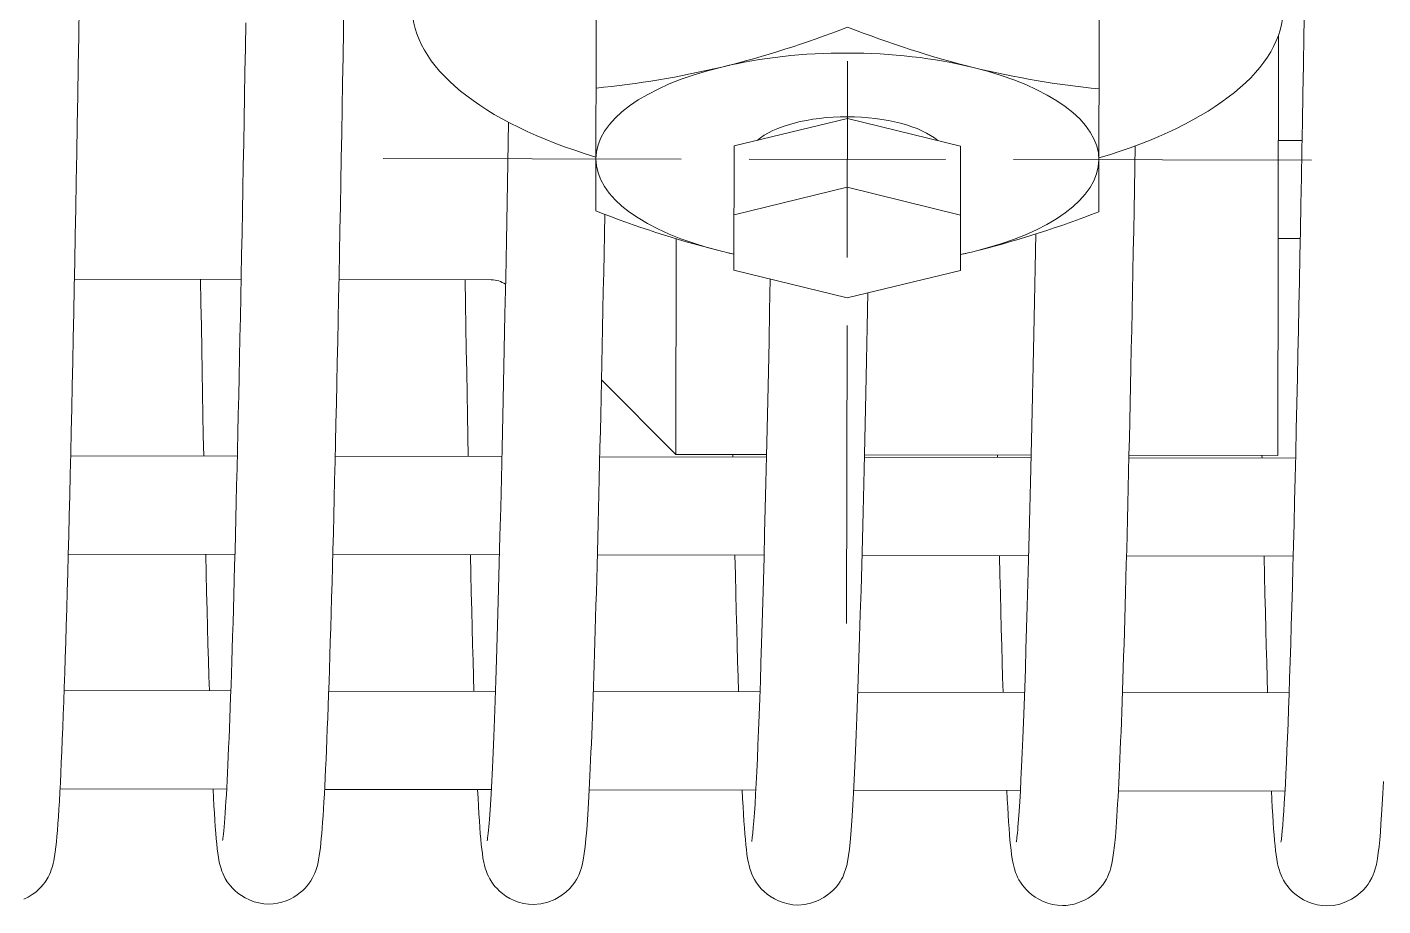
# Model space of a CAD drawing. Extents: x 766778 to 845620, y 133762 to 209800.
# Drawn here: x 786868.9 to 786954.5, y 190062.6 to 190118.1 of the extents above; entities that cross this region are included whole.
import ezdxf

# ---------------------------------------------------------------- set-up
doc = ezdxf.new("R2010")
doc.units = 0
doc.header["$MEASUREMENT"] = 0
doc.linetypes.add('CENTER', pattern=[2, 1.25, -0.25, 0.25, -0.25])
doc.layers.get('0').update_dxf_attribs({"color": 1, "linetype": 'CONTINUOUS'})
doc.layers.add('CENTER_LINES', color=1, linetype='CENTER')
doc.layers.add('LA-4748_SHOWN', color=2, linetype='CONTINUOUS', lineweight=53)

# ---------------------------------------------------------------- blocks, each defined once
blk = doc.blocks.new('ENGINE')
at = {"layer": 'CENTER_LINES', "color": 252, "linetype": 'Continuous', "lineweight": 5}
for p, q in [((945868.509, 204793.36), (945868.574, 204805.75)), ((945839.238, 204799.709), (945858.047, 204799.61)), ((945862.346, 204799.587), (945874.736, 204799.522)), ((945879.035, 204799.5), (945897.844, 204799.401)), ((945868.486, 204789.061), (945868.387, 204770.252))]:
    blk.add_line(p, q, dxfattribs=at)
at = {"layer": 'LA-4748_SHOWN', "color": 252, "lineweight": 5}
for p, q in [((945852.649, 204796.358), (945852.737, 204813.129)), ((945884.399, 204796.191), (945884.487, 204812.962)), ((945820.097, 204809.427), (945820.058, 204807.5)), ((945836.799, 204809.479), (945836.765, 204807.795)), ((945897.384, 204807.249), (945897.422, 204809.126)), ((945830.567, 204806.737), (945830.599, 204808.299)), ((945820.058, 204807.5), (945820.019, 204805.606)), ((945836.765, 204807.795), (945836.731, 204806.136)), ((945895.643, 204780.766), (945895.782, 204807.312)), ((945897.346, 204805.402), (945897.384, 204807.249)), ((945830.535, 204805.196), (945830.567, 204806.737)), ((945820.019, 204805.606), (945819.98, 204803.743)), ((945836.731, 204806.136), (945836.697, 204804.501)), ((945830.504, 204803.676), (945830.535, 204805.196)), ((945897.308, 204803.585), (945897.346, 204805.402)), ((945819.98, 204803.743), (945819.941, 204801.913)), ((945836.697, 204804.501), (945836.663, 204802.891)), ((945830.472, 204802.179), (945830.504, 204803.676)), ((945836.663, 204802.891), (945836.629, 204801.305)), ((945897.27, 204801.799), (945897.308, 204803.585)), ((945830.44, 204800.703), (945830.472, 204802.179)), ((945868.555, 204802.138), (945861.401, 204800.431)), ((945875.69, 204800.356), (945868.555, 204802.138)), ((945819.941, 204801.913), (945819.902, 204800.115)), ((945836.629, 204801.305), (945836.596, 204799.743)), ((945847.114, 204799.407), (945847.169, 204801.968)), ((945897.233, 204800.044), (945897.27, 204801.799)), ((945830.409, 204799.249), (945830.44, 204800.703)), ((945861.359, 204792.592), (945861.401, 204800.431)), ((945875.649, 204792.517), (945875.69, 204800.356)), ((945886.714, 204800.342), (945886.684, 204798.971)), ((945895.747, 204800.659), (945897.246, 204800.651)), ((945819.902, 204800.115), (945819.864, 204798.35)), ((945836.596, 204799.743), (945836.562, 204798.206)), ((945897.195, 204798.32), (945897.233, 204800.044)), ((945830.378, 204797.818), (945830.409, 204799.249)), ((945847.059, 204796.913), (945847.114, 204799.407)), ((945886.684, 204798.971), (945886.655, 204797.619)), ((945819.864, 204798.35), (945819.826, 204796.618)), ((945830.346, 204796.408), (945830.378, 204797.818)), ((945836.562, 204798.206), (945836.529, 204796.695)), ((945868.532, 204797.789), (945861.378, 204796.082)), ((945875.668, 204796.007), (945868.532, 204797.789)), ((945897.158, 204796.627), (945897.195, 204798.32)), ((945847.005, 204794.488), (945847.059, 204796.913)), ((945886.655, 204797.619), (945886.625, 204796.287)), ((945819.826, 204796.618), (945819.787, 204794.919)), ((945830.315, 204795.022), (945830.346, 204796.408)), ((945836.529, 204796.695), (945836.496, 204795.209)), ((945853.218, 204796.135), (945853.19, 204794.893)), ((945886.625, 204796.287), (945886.596, 204794.974)), ((945897.121, 204794.966), (945897.158, 204796.627)), ((945836.496, 204795.209), (945836.463, 204793.748)), ((945819.787, 204794.919), (945819.749, 204793.253)), ((945830.284, 204793.658), (945830.315, 204795.022)), ((945846.951, 204792.132), (945847.005, 204794.488)), ((945853.19, 204794.893), (945853.163, 204793.669)), ((945857.643, 204780.966), (945857.715, 204794.58)), ((945880.366, 204792.639), (945880.415, 204794.804)), ((945886.596, 204794.974), (945886.566, 204793.682)), ((945895.715, 204794.459), (945897.109, 204794.451)), ((945897.084, 204793.338), (945897.121, 204794.966)), ((945830.253, 204792.317), (945830.284, 204793.658)), ((945836.463, 204793.748), (945836.43, 204792.313)), ((945853.163, 204793.669), (945853.135, 204792.464)), ((945886.566, 204793.682), (945886.537, 204792.409)), ((945819.749, 204793.253), (945819.712, 204791.622)), ((945880.317, 204790.531), (945880.366, 204792.639)), ((945897.047, 204791.742), (945897.084, 204793.338)), ((945819.724, 204792.166), (945830.248, 204792.11)), ((945827.709, 204790.624), (945827.69, 204792.124)), ((945830.222, 204790.999), (945830.253, 204792.317)), ((945836.43, 204792.313), (945836.397, 204790.904)), ((945836.424, 204792.078), (945846.038, 204792.027)), ((945844.409, 204790.536), (945844.39, 204792.036)), ((945846.897, 204789.847), (945846.951, 204792.132)), ((945853.135, 204792.464), (945853.107, 204791.276)), ((945861.359, 204792.592), (945868.495, 204790.81)), ((945863.603, 204790.018), (945863.65, 204792.02)), ((945868.495, 204790.81), (945875.649, 204792.517)), ((945886.537, 204792.409), (945886.508, 204791.157)), ((945819.712, 204791.622), (945819.674, 204790.025)), ((945830.192, 204789.704), (945830.222, 204790.999)), ((945836.397, 204790.904), (945836.364, 204789.521)), ((945853.107, 204791.276), (945853.08, 204790.107)), ((945869.806, 204791.123), (945869.754, 204788.95)), ((945886.508, 204791.157), (945886.479, 204789.925)), ((945897.01, 204790.178), (945897.047, 204791.742)), ((945827.729, 204789.154), (945827.709, 204790.624)), ((945844.429, 204789.066), (945844.409, 204790.536)), ((945853.08, 204790.107), (945853.052, 204788.956)), ((945880.268, 204788.484), (945880.317, 204790.531)), ((945819.674, 204790.025), (945819.637, 204788.462)), ((945830.161, 204788.433), (945830.192, 204789.704)), ((945836.364, 204789.521), (945836.331, 204788.164)), ((945846.844, 204787.634), (945846.897, 204789.847)), ((945863.556, 204788.071), (945863.603, 204790.018)), ((945886.479, 204789.925), (945886.45, 204788.713)), ((945819.637, 204788.462), (945819.6, 204786.934)), ((945827.748, 204787.713), (945827.729, 204789.154)), ((945830.131, 204787.185), (945830.161, 204788.433)), ((945844.448, 204787.625), (945844.429, 204789.066)), ((945853.052, 204788.956), (945853.025, 204787.824)), ((945869.754, 204788.95), (945869.703, 204786.841)), ((945827.768, 204786.303), (945827.748, 204787.713)), ((945836.331, 204788.164), (945836.299, 204786.833)), ((945844.468, 204786.215), (945844.448, 204787.625)), ((945846.791, 204785.492), (945846.844, 204787.634)), ((945853.025, 204787.824), (945852.998, 204786.71)), ((945863.51, 204786.179), (945863.556, 204788.071)), ((945819.6, 204786.934), (945819.563, 204785.441)), ((945830.101, 204785.96), (945830.131, 204787.185)), ((945836.299, 204786.833), (945836.267, 204785.529)), ((945852.998, 204786.71), (945852.971, 204785.615)), ((945827.788, 204784.922), (945827.768, 204786.303)), ((945830.071, 204784.759), (945830.101, 204785.96)), ((945844.488, 204784.834), (945844.468, 204786.215)), ((945819.563, 204785.441), (945819.526, 204783.983)), ((945827.808, 204783.571), (945827.788, 204784.922)), ((945836.267, 204785.529), (945836.235, 204784.252)), ((945846.739, 204783.42), (945846.791, 204785.492)), ((945852.971, 204785.615), (945852.944, 204784.539)), ((945852.973, 204785.686), (945857.643, 204780.966)), ((945830.041, 204783.58), (945830.071, 204784.759)), ((945836.235, 204784.252), (945836.203, 204783.002)), ((945844.508, 204783.483), (945844.488, 204784.834)), ((945819.526, 204783.983), (945819.489, 204782.561)), ((945827.828, 204782.251), (945827.808, 204783.571)), ((945830.011, 204782.425), (945830.041, 204783.58)), ((945819.489, 204782.561), (945819.453, 204781.173)), ((945829.981, 204781.294), (945830.011, 204782.425)), ((945836.203, 204783.002), (945836.171, 204781.779)), ((945827.849, 204780.961), (945827.828, 204782.251)), ((945819.453, 204781.173), (945819.416, 204779.82)), ((945819.448, 204781.005), (945829.972, 204780.95)), ((945829.951, 204780.185), (945829.981, 204781.294)), ((945819.416, 204779.82), (945819.38, 204778.503)), ((945829.922, 204779.101), (945829.951, 204780.185)), ((945829.892, 204778.04), (945829.922, 204779.101)), ((945819.38, 204778.503), (945819.344, 204777.221)), ((945819.344, 204777.221), (945819.309, 204775.974)), ((945829.863, 204777.004), (945829.892, 204778.04)), ((945829.834, 204775.991), (945829.863, 204777.004)), ((945819.309, 204775.974), (945819.273, 204774.763)), ((945829.805, 204775.003), (945829.834, 204775.991)), ((945819.273, 204774.763), (945819.238, 204773.587)), ((945819.274, 204774.806), (945829.798, 204774.751)), ((945827.981, 204773.547), (945827.957, 204774.76)), ((945829.776, 204774.039), (945829.805, 204775.003)), ((945829.747, 204773.1), (945829.776, 204774.039)), ((945819.238, 204773.587), (945819.202, 204772.448)), ((945828.005, 204772.372), (945827.981, 204773.547)), ((945829.719, 204772.185), (945829.747, 204773.1)), ((945819.202, 204772.448), (945819.168, 204771.345)), ((945828.029, 204771.236), (945828.005, 204772.372)), ((945829.69, 204771.295), (945829.719, 204772.185)), ((945819.168, 204771.345), (945819.133, 204770.278)), ((945828.054, 204770.138), (945828.029, 204771.236)), ((945829.662, 204770.43), (945829.69, 204771.295)), ((945829.634, 204769.59), (945829.662, 204770.43)), ((945819.133, 204770.278), (945819.098, 204769.248)), ((945828.078, 204769.078), (945828.054, 204770.138)), ((945829.606, 204768.774), (945829.634, 204769.59)), ((945819.098, 204769.248), (945819.064, 204768.255)), ((945828.103, 204768.057), (945828.078, 204769.078)), ((945829.578, 204767.984), (945829.606, 204768.774)), ((945819.064, 204768.255), (945819.029, 204767.299)), ((945828.128, 204767.075), (945828.103, 204768.057)), ((945829.55, 204767.218), (945829.578, 204767.984)), ((945819.029, 204767.299), (945818.995, 204766.38)), ((945828.153, 204766.132), (945828.128, 204767.075)), ((945829.523, 204766.477), (945829.55, 204767.218)), ((945818.995, 204766.38), (945818.961, 204765.499)), ((945818.988, 204766.181), (945829.509, 204766.125)), ((945829.495, 204765.761), (945829.523, 204766.477)), ((945818.961, 204765.499), (945818.928, 204764.654)), ((945829.468, 204765.07), (945829.495, 204765.761)), ((945818.928, 204764.654), (945818.894, 204763.847)), ((945829.413, 204763.764), (945829.44, 204764.404)), ((945829.44, 204764.404), (945829.468, 204765.07)), ((945818.894, 204763.847), (945818.861, 204763.076)), ((945829.387, 204763.149), (945829.413, 204763.764)), ((945818.861, 204763.076), (945818.828, 204762.342)), ((945829.36, 204762.56), (945829.387, 204763.149)), ((945818.828, 204762.342), (945818.795, 204761.644)), ((945829.307, 204761.459), (945829.333, 204761.997)), ((945829.333, 204761.997), (945829.36, 204762.56)), ((945818.762, 204760.982), (945818.73, 204760.357)), ((945818.795, 204761.644), (945818.762, 204760.982)), ((945829.281, 204760.948), (945829.307, 204761.459)), ((945835.477, 204761.185), (945835.448, 204760.623)), ((945818.73, 204760.357), (945818.697, 204759.767)), ((945829.229, 204760.004), (945829.255, 204760.463)), ((945829.255, 204760.463), (945829.281, 204760.948)), ((945835.448, 204760.623), (945835.42, 204760.089)), ((945818.697, 204759.767), (945818.664, 204759.213)), ((945818.709, 204759.982), (945829.225, 204759.927)), ((945828.392, 204759.39), (945828.367, 204759.931)), ((945828.417, 204758.882), (945828.392, 204759.39)), ((945829.178, 204759.166), (945829.204, 204759.572)), ((945829.204, 204759.572), (945829.229, 204760.004)), ((945835.391, 204759.583), (945835.362, 204759.103)), ((945835.42, 204760.089), (945835.391, 204759.583)), ((945835.409, 204759.894), (945845.924, 204759.839)), ((945818.631, 204758.695), (945818.598, 204758.212)), ((945818.664, 204759.213), (945818.631, 204758.695)), ((945828.443, 204758.406), (945828.417, 204758.882)), ((945828.47, 204757.961), (945828.443, 204758.406)), ((945829.102, 204758.103), (945829.127, 204758.43)), ((945829.127, 204758.43), (945829.152, 204758.784)), ((945829.152, 204758.784), (945829.178, 204759.166)), ((945835.334, 204758.65), (945835.305, 204758.225)), ((945835.362, 204759.103), (945835.334, 204758.65)), ((945818.565, 204757.764), (945818.532, 204757.351)), ((945818.598, 204758.212), (945818.565, 204757.764)), ((945828.497, 204757.547), (945828.47, 204757.961)), ((945828.525, 204757.161), (945828.497, 204757.547)), ((945829.032, 204757.305), (945829.054, 204757.539)), ((945829.054, 204757.539), (945829.077, 204757.806)), ((945829.077, 204757.806), (945829.102, 204758.103)), ((945835.276, 204757.826), (945835.247, 204757.453)), ((945835.305, 204758.225), (945835.276, 204757.826)), ((945818.499, 204756.974), (945818.465, 204756.629)), ((945818.532, 204757.351), (945818.499, 204756.974)), ((945828.555, 204756.803), (945828.525, 204757.161)), ((945828.586, 204756.473), (945828.555, 204756.803)), ((945828.957, 204756.691), (945828.962, 204756.723)), ((945828.962, 204756.723), (945828.976, 204756.811)), ((945828.976, 204756.811), (945828.992, 204756.939)), ((945828.992, 204756.939), (945829.011, 204757.105)), ((945829.011, 204757.105), (945829.032, 204757.305)), ((945835.189, 204756.788), (945835.129, 204756.215)), ((945835.218, 204757.107), (945835.189, 204756.788)), ((945835.247, 204757.453), (945835.218, 204757.107)), ((945818.39, 204756.008), (945818.294, 204755.43)), ((945818.465, 204756.629), (945818.39, 204756.008)), ((945828.618, 204756.168), (945828.586, 204756.473)), ((945828.651, 204755.89), (945828.618, 204756.168)), ((945828.689, 204755.62), (945828.651, 204755.89)), ((945835.129, 204756.215), (945835.056, 204755.698)), ((945818.205, 204755.082), (945818.133, 204754.861)), ((945818.257, 204755.268), (945818.205, 204755.082)), ((945818.294, 204755.43), (945818.257, 204755.268)), ((945828.745, 204755.327), (945828.689, 204755.62)), ((945828.785, 204755.162), (945828.745, 204755.327)), ((945828.834, 204754.978), (945828.785, 204755.162)), ((945828.905, 204754.756), (945828.834, 204754.978)), ((945834.911, 204755.015), (945834.851, 204754.828)), ((945834.956, 204755.177), (945834.911, 204755.015)), ((945835.014, 204755.449), (945834.956, 204755.177)), ((945835.056, 204755.698), (945835.014, 204755.449)), ((945817.805, 204754.194), (945817.721, 204754.072)), ((945817.935, 204754.406), (945817.805, 204754.194)), ((945818.025, 204754.583), (945817.935, 204754.406)), ((945818.088, 204754.732), (945818.025, 204754.583)), ((945818.133, 204754.861), (945818.088, 204754.732)), ((945828.958, 204754.622), (945828.905, 204754.756)), ((945829.026, 204754.469), (945828.958, 204754.622)), ((945829.116, 204754.291), (945829.026, 204754.469)), ((945829.246, 204754.079), (945829.116, 204754.291)), ((945834.52, 204754.129), (945834.367, 204753.913)), ((945834.632, 204754.313), (945834.52, 204754.129)), ((945834.713, 204754.47), (945834.632, 204754.313)), ((945834.772, 204754.605), (945834.713, 204754.47)), ((945834.851, 204754.828), (945834.772, 204754.605)), ((945816.93, 204753.309), (945816.68, 204753.155)), ((945817.148, 204753.471), (945816.93, 204753.309)), ((945817.335, 204753.634), (945817.148, 204753.471)), ((945817.491, 204753.791), (945817.335, 204753.634)), ((945817.618, 204753.938), (945817.491, 204753.791)), ((945817.721, 204754.072), (945817.618, 204753.938)), ((945829.333, 204753.956), (945829.246, 204754.079)), ((945829.44, 204753.82), (945829.333, 204753.956)), ((945829.57, 204753.674), (945829.44, 204753.82)), ((945829.727, 204753.519), (945829.57, 204753.674)), ((945829.914, 204753.361), (945829.727, 204753.519)), ((945830.131, 204753.204), (945829.914, 204753.361)), ((945833.842, 204753.379), (945833.653, 204753.238)), ((945834.007, 204753.521), (945833.842, 204753.379)), ((945834.149, 204753.66), (945834.007, 204753.521)), ((945834.268, 204753.791), (945834.149, 204753.66)), ((945834.367, 204753.913), (945834.268, 204753.791)), ((945816.68, 204753.155), (945816.404, 204753.018)), ((945830.375, 204753.055), (945830.131, 204753.204)), ((945830.643, 204752.924), (945830.375, 204753.055)), ((945830.93, 204752.815), (945830.643, 204752.924)), ((945831.232, 204752.733), (945830.93, 204752.815)), ((945831.541, 204752.681), (945831.232, 204752.733)), ((945831.85, 204752.662), (945831.541, 204752.681)), ((945832.13, 204752.674), (945831.85, 204752.662)), ((945832.41, 204752.714), (945832.13, 204752.674)), ((945832.687, 204752.779), (945832.41, 204752.714)), ((945832.953, 204752.868), (945832.687, 204752.779)), ((945833.205, 204752.977), (945832.953, 204752.868)), ((945833.44, 204753.102), (945833.205, 204752.977)), ((945833.653, 204753.238), (945833.44, 204753.102))]:
    blk.add_line(p, q, dxfattribs=at)
at = {"layer": 'LA-4748_SHOWN', "color": 252, "lineweight": 9}
for p, q in [((945896.974, 204788.648), (945897.01, 204790.178)), ((945880.22, 204786.496), (945880.268, 204788.484)), ((945886.45, 204788.713), (945886.422, 204787.522)), ((945896.938, 204787.151), (945896.974, 204788.648)), ((945886.422, 204787.522), (945886.393, 204786.352)), ((945869.703, 204786.841), (945869.652, 204784.799)), ((945896.902, 204785.687), (945896.938, 204787.151)), ((945863.464, 204784.34), (945863.51, 204786.179)), ((945880.172, 204784.566), (945880.22, 204786.496)), ((945886.393, 204786.352), (945886.364, 204785.202)), ((945886.364, 204785.202), (945886.336, 204784.074)), ((945896.86, 204784.037), (945896.902, 204785.687)), ((945852.944, 204784.539), (945852.917, 204783.482)), ((945863.418, 204782.556), (945863.464, 204784.34)), ((945869.652, 204784.799), (945869.602, 204782.822)), ((945880.124, 204782.696), (945880.172, 204784.566)), ((945886.336, 204784.074), (945886.308, 204782.966)), ((945844.528, 204782.163), (945844.508, 204783.483)), ((945846.686, 204781.42), (945846.739, 204783.42)), ((945852.917, 204783.482), (945852.89, 204782.444)), ((945896.819, 204782.431), (945896.86, 204784.037)), ((945852.89, 204782.444), (945852.864, 204781.424)), ((945863.373, 204780.826), (945863.418, 204782.556)), ((945869.602, 204782.822), (945869.552, 204780.912)), ((945880.076, 204780.885), (945880.124, 204782.696)), ((945886.308, 204782.966), (945886.28, 204781.879)), ((945896.778, 204780.87), (945896.819, 204782.431)), ((945836.171, 204781.779), (945836.139, 204780.582)), ((945844.549, 204780.873), (945844.528, 204782.163)), ((945886.28, 204781.879), (945886.252, 204780.814)), ((945836.148, 204780.917), (945846.672, 204780.862)), ((945846.635, 204779.491), (945846.686, 204781.42)), ((945852.864, 204781.424), (945852.837, 204780.424)), ((945852.848, 204780.829), (945863.371, 204780.774)), ((945857.643, 204780.966), (945863.376, 204780.936)), ((945861.248, 204780.787), (945861.246, 204780.948)), ((945863.328, 204779.151), (945863.373, 204780.826)), ((945869.552, 204780.912), (945869.502, 204779.068)), ((945869.548, 204780.742), (945880.071, 204780.686)), ((945869.552, 204780.903), (945880.076, 204780.848)), ((945877.948, 204780.699), (945877.946, 204780.86)), ((945880.029, 204779.134), (945880.076, 204780.885)), ((945886.252, 204780.814), (945886.224, 204779.769)), ((945886.247, 204780.654), (945896.771, 204780.598)), ((945886.252, 204780.816), (945895.643, 204780.766)), ((945894.648, 204780.611), (945894.645, 204780.773)), ((945896.737, 204779.353), (945896.778, 204780.87)), ((945836.139, 204780.582), (945836.107, 204779.411)), ((945852.837, 204780.424), (945852.81, 204779.442)), ((945836.107, 204779.411), (945836.076, 204778.268)), ((945846.583, 204777.635), (945846.635, 204779.491)), ((945852.81, 204779.442), (945852.784, 204778.479)), ((945863.283, 204777.532), (945863.328, 204779.151)), ((945869.502, 204779.068), (945869.453, 204777.289)), ((945879.982, 204777.444), (945880.029, 204779.134)), ((945886.224, 204779.769), (945886.196, 204778.744)), ((945896.697, 204777.881), (945896.737, 204779.353)), ((945836.076, 204778.268), (945836.045, 204777.151)), ((945852.784, 204778.479), (945852.758, 204777.534)), ((945886.196, 204778.744), (945886.168, 204777.741)), ((945846.532, 204775.852), (945846.583, 204777.635)), ((945852.758, 204777.534), (945852.732, 204776.609)), ((945863.238, 204775.97), (945863.283, 204777.532)), ((945869.453, 204777.289), (945869.404, 204775.577)), ((945879.936, 204775.815), (945879.982, 204777.444)), ((945886.168, 204777.741), (945886.14, 204776.759)), ((945896.657, 204776.454), (945896.697, 204777.881)), ((945836.045, 204777.151), (945836.014, 204776.061)), ((945852.732, 204776.609), (945852.705, 204775.703)), ((945886.14, 204776.759), (945886.113, 204775.797)), ((945896.617, 204775.074), (945896.657, 204776.454)), ((945836.014, 204776.061), (945835.982, 204774.999)), ((945846.482, 204774.144), (945846.532, 204775.852)), ((945852.705, 204775.703), (945852.679, 204774.815)), ((945863.194, 204774.463), (945863.238, 204775.97)), ((945869.404, 204775.577), (945869.355, 204773.932)), ((945879.89, 204774.247), (945879.936, 204775.815)), ((945886.113, 204775.797), (945886.085, 204774.857)), ((945835.982, 204774.999), (945835.952, 204773.963)), ((945835.974, 204774.718), (945846.497, 204774.663)), ((945844.681, 204773.459), (945844.657, 204774.672)), ((945852.679, 204774.815), (945852.654, 204773.947)), ((945886.085, 204774.857), (945886.058, 204773.938)), ((945896.577, 204773.739), (945896.617, 204775.074)), ((945835.952, 204773.963), (945835.921, 204772.955)), ((945846.432, 204772.51), (945846.482, 204774.144)), ((945852.654, 204773.947), (945852.628, 204773.098)), ((945852.674, 204774.63), (945863.197, 204774.575)), ((945861.381, 204773.372), (945861.357, 204774.585)), ((945863.15, 204773.014), (945863.194, 204774.463)), ((945869.355, 204773.932), (945869.307, 204772.354)), ((945869.374, 204774.542), (945879.897, 204774.487)), ((945878.08, 204773.284), (945878.057, 204774.497)), ((945879.844, 204772.741), (945879.89, 204774.247)), ((945886.058, 204773.938), (945886.031, 204773.041)), ((945886.074, 204774.455), (945896.597, 204774.399)), ((945894.78, 204773.196), (945894.756, 204774.409)), ((945835.921, 204772.955), (945835.89, 204771.975)), ((945844.705, 204772.284), (945844.681, 204773.459)), ((945852.628, 204773.098), (945852.602, 204772.269)), ((945861.405, 204772.197), (945861.381, 204773.372)), ((945863.106, 204771.622), (945863.15, 204773.014)), ((945878.104, 204772.109), (945878.08, 204773.284)), ((945886.031, 204773.041), (945886.004, 204772.165)), ((945894.804, 204772.021), (945894.78, 204773.196)), ((945896.537, 204772.45), (945896.577, 204773.739)), ((945844.729, 204771.148), (945844.705, 204772.284)), ((945846.382, 204770.951), (945846.432, 204772.51)), ((945852.602, 204772.269), (945852.576, 204771.458)), ((945861.429, 204771.061), (945861.405, 204772.197)), ((945869.307, 204772.354), (945869.259, 204770.845)), ((945878.128, 204770.973), (945878.104, 204772.109)), ((945879.798, 204771.298), (945879.844, 204772.741)), ((945886.004, 204772.165), (945885.977, 204771.31)), ((945896.498, 204771.208), (945896.537, 204772.45)), ((945835.89, 204771.975), (945835.86, 204771.022)), ((945852.576, 204771.458), (945852.551, 204770.667)), ((945863.063, 204770.288), (945863.106, 204771.622)), ((945879.753, 204769.918), (945879.798, 204771.298)), ((945885.977, 204771.31), (945885.95, 204770.477)), ((945894.828, 204770.885), (945894.804, 204772.021)), ((945835.86, 204771.022), (945835.829, 204770.096)), ((945844.753, 204770.049), (945844.729, 204771.148)), ((945846.333, 204769.468), (945846.382, 204770.951)), ((945852.551, 204770.667), (945852.525, 204769.896)), ((945861.453, 204769.964), (945861.429, 204771.061)), ((945869.259, 204770.845), (945869.212, 204769.403)), ((945878.153, 204769.875), (945878.128, 204770.973)), ((945885.95, 204770.477), (945885.923, 204769.665)), ((945894.853, 204769.787), (945894.828, 204770.885)), ((945896.459, 204770.013), (945896.498, 204771.208)), ((945835.829, 204770.096), (945835.799, 204769.199)), ((945844.778, 204768.99), (945844.753, 204770.049)), ((945852.525, 204769.896), (945852.5, 204769.144)), ((945861.478, 204768.905), (945861.453, 204769.964)), ((945863.02, 204769.012), (945863.063, 204770.288)), ((945878.177, 204768.816), (945878.153, 204769.875)), ((945879.708, 204768.602), (945879.753, 204769.918)), ((945885.923, 204769.665), (945885.896, 204768.875)), ((945894.877, 204768.728), (945894.853, 204769.787)), ((945896.42, 204768.865), (945896.459, 204770.013)), ((945835.799, 204769.199), (945835.769, 204768.33)), ((945844.803, 204767.969), (945844.778, 204768.99)), ((945846.284, 204768.061), (945846.333, 204769.468)), ((945852.5, 204769.144), (945852.475, 204768.412)), ((945861.503, 204767.884), (945861.478, 204768.905)), ((945862.977, 204767.795), (945863.02, 204769.012)), ((945869.212, 204769.403), (945869.164, 204768.031)), ((945878.202, 204767.796), (945878.177, 204768.816)), ((945885.896, 204768.875), (945885.87, 204768.107)), ((945894.902, 204767.708), (945894.877, 204768.728)), ((945896.382, 204767.764), (945896.42, 204768.865)), ((945835.769, 204768.33), (945835.739, 204767.488)), ((945844.828, 204766.987), (945844.803, 204767.969)), ((945846.235, 204766.73), (945846.284, 204768.061)), ((945852.475, 204768.412), (945852.45, 204767.7)), ((945861.528, 204766.903), (945861.503, 204767.884)), ((945869.164, 204768.031), (945869.117, 204766.727)), ((945879.664, 204767.349), (945879.708, 204768.602)), ((945885.87, 204768.107), (945885.843, 204767.361)), ((945835.739, 204767.488), (945835.709, 204766.675)), ((945844.853, 204766.045), (945844.828, 204766.987)), ((945852.425, 204767.007), (945852.4, 204766.334)), ((945852.45, 204767.7), (945852.425, 204767.007)), ((945862.935, 204766.635), (945862.977, 204767.795)), ((945878.227, 204766.815), (945878.202, 204767.796)), ((945879.62, 204766.158), (945879.664, 204767.349)), ((945885.843, 204767.361), (945885.817, 204766.637)), ((945894.927, 204766.726), (945894.902, 204767.708)), ((945896.343, 204766.709), (945896.382, 204767.764)), ((945835.709, 204766.675), (945835.68, 204765.89)), ((945835.688, 204766.093), (945846.209, 204766.037)), ((945846.187, 204765.475), (945846.235, 204766.73)), ((945852.4, 204766.334), (945852.375, 204765.682)), ((945861.553, 204765.96), (945861.528, 204766.903)), ((945862.893, 204765.533), (945862.935, 204766.635)), ((945869.117, 204766.727), (945869.071, 204765.494)), ((945878.253, 204765.872), (945878.227, 204766.815)), ((945879.576, 204765.031), (945879.62, 204766.158)), ((945885.817, 204766.637), (945885.791, 204765.934)), ((945894.952, 204765.783), (945894.927, 204766.726)), ((945896.305, 204765.702), (945896.343, 204766.709)), ((945835.68, 204765.89), (945835.65, 204765.134)), ((945846.14, 204764.297), (945846.187, 204765.475)), ((945852.375, 204765.682), (945852.35, 204765.049)), ((945852.387, 204766.005), (945862.909, 204765.95)), ((945862.851, 204764.49), (945862.893, 204765.533)), ((945869.071, 204765.494), (945869.025, 204764.331)), ((945869.087, 204765.917), (945879.609, 204765.862)), ((945885.765, 204765.254), (945885.739, 204764.597)), ((945885.791, 204765.934), (945885.765, 204765.254)), ((945885.787, 204765.829), (945896.308, 204765.774)), ((945896.268, 204764.742), (945896.305, 204765.702)), ((945835.621, 204764.406), (945835.592, 204763.706)), ((945835.65, 204765.134), (945835.621, 204764.406)), ((945852.326, 204764.436), (945852.301, 204763.843)), ((945852.35, 204765.049), (945852.326, 204764.436)), ((945862.809, 204763.507), (945862.851, 204764.49)), ((945879.533, 204763.968), (945879.576, 204765.031)), ((945885.739, 204764.597), (945885.713, 204763.961)), ((945896.23, 204763.83), (945896.268, 204764.742)), ((945835.592, 204763.706), (945835.563, 204763.034)), ((945846.092, 204763.196), (945846.14, 204764.297)), ((945852.301, 204763.843), (945852.277, 204763.27)), ((945869.025, 204764.331), (945868.979, 204763.238)), ((945879.49, 204762.97), (945879.533, 204763.968)), ((945885.713, 204763.961), (945885.687, 204763.348)), ((945896.193, 204762.966), (945896.23, 204763.83)), ((945835.563, 204763.034), (945835.534, 204762.39)), ((945846.046, 204762.174), (945846.069, 204762.675)), ((945846.069, 204762.675), (945846.092, 204763.196)), ((945852.253, 204762.717), (945852.229, 204762.184)), ((945852.277, 204763.27), (945852.253, 204762.717)), ((945862.768, 204762.583), (945862.809, 204763.507)), ((945868.979, 204763.238), (945868.934, 204762.214)), ((945879.447, 204762.037), (945879.49, 204762.97)), ((945885.662, 204762.756), (945885.636, 204762.186)), ((945885.687, 204763.348), (945885.662, 204762.756)), ((945896.156, 204762.151), (945896.193, 204762.966)), ((945835.534, 204762.39), (945835.506, 204761.773)), ((945846.023, 204761.692), (945846.046, 204762.174)), ((945852.229, 204762.184), (945852.181, 204761.175)), ((945862.728, 204761.719), (945862.768, 204762.583)), ((945868.934, 204762.214), (945868.889, 204761.259)), ((945879.405, 204761.169), (945879.447, 204762.037)), ((945885.636, 204762.186), (945885.611, 204761.638)), ((945896.12, 204761.385), (945896.156, 204762.151)), ((945835.506, 204761.773), (945835.477, 204761.185)), ((945845.977, 204760.788), (945846, 204761.23)), ((945846, 204761.23), (945846.023, 204761.692)), ((945852.181, 204761.175), (945852.133, 204760.244)), ((945862.688, 204760.916), (945862.728, 204761.719)), ((945868.889, 204761.259), (945868.844, 204760.372)), ((945879.363, 204760.368), (945879.405, 204761.169)), ((945885.586, 204761.112), (945885.56, 204760.607)), ((945885.611, 204761.638), (945885.586, 204761.112)), ((945896.084, 204760.669), (945896.12, 204761.385)), ((945845.932, 204759.965), (945845.954, 204760.367)), ((945845.954, 204760.367), (945845.977, 204760.788)), ((945852.133, 204760.244), (945852.085, 204759.389)), ((945862.609, 204759.493), (945862.648, 204760.173)), ((945862.648, 204760.173), (945862.688, 204760.916)), ((945868.844, 204760.372), (945868.799, 204759.552)), ((945879.322, 204759.635), (945879.363, 204760.368)), ((945885.535, 204760.124), (945885.51, 204759.662)), ((945885.56, 204760.607), (945885.535, 204760.124)), ((945896.048, 204760.003), (945896.084, 204760.669)), ((945902.241, 204760.154), (945902.199, 204759.398)), ((945845.092, 204759.302), (945845.067, 204759.843)), ((945845.117, 204758.794), (945845.092, 204759.302)), ((945845.865, 204758.879), (945845.909, 204759.583)), ((945845.909, 204759.583), (945845.932, 204759.965)), ((945852.085, 204759.389), (945852.037, 204758.61)), ((945852.109, 204759.806), (945862.624, 204759.751)), ((945861.792, 204759.215), (945861.766, 204759.759)), ((945862.57, 204758.873), (945862.609, 204759.493)), ((945868.799, 204759.552), (945868.754, 204758.798)), ((945868.808, 204759.719), (945879.324, 204759.663)), ((945878.492, 204759.127), (945878.466, 204759.671)), ((945879.282, 204758.968), (945879.322, 204759.635)), ((945885.51, 204759.662), (945885.485, 204759.221)), ((945885.507, 204759.631), (945896.024, 204759.575)), ((945895.192, 204759.039), (945895.166, 204759.584)), ((945895.977, 204758.82), (945896.013, 204759.387)), ((945896.013, 204759.387), (945896.048, 204760.003)), ((945902.199, 204759.398), (945902.158, 204758.7)), ((945845.143, 204758.318), (945845.117, 204758.794)), ((945845.82, 204758.254), (945845.842, 204758.556)), ((945845.842, 204758.556), (945845.865, 204758.879)), ((945852.037, 204758.61), (945851.988, 204757.906)), ((945861.818, 204758.705), (945861.792, 204759.215)), ((945861.843, 204758.228), (945861.818, 204758.705)), ((945862.531, 204758.313), (945862.57, 204758.873)), ((945868.754, 204758.798), (945868.709, 204758.111)), ((945878.517, 204758.617), (945878.492, 204759.127)), ((945878.543, 204758.14), (945878.517, 204758.617)), ((945879.241, 204758.365), (945879.282, 204758.968)), ((945885.434, 204758.401), (945885.409, 204758.023)), ((945885.46, 204758.8), (945885.434, 204758.401)), ((945885.485, 204759.221), (945885.46, 204758.8)), ((945895.217, 204758.53), (945895.192, 204759.039)), ((945895.243, 204758.053), (945895.217, 204758.53)), ((945895.942, 204758.302), (945895.977, 204758.82)), ((945902.158, 204758.7), (945902.116, 204758.06)), ((945845.17, 204757.873), (945845.143, 204758.318)), ((945845.197, 204757.458), (945845.17, 204757.873)), ((945845.756, 204757.481), (945845.777, 204757.715)), ((945845.777, 204757.715), (945845.798, 204757.973)), ((945845.798, 204757.973), (945845.82, 204758.254)), ((945851.988, 204757.906), (945851.94, 204757.276)), ((945861.87, 204757.784), (945861.843, 204758.228)), ((945861.897, 204757.37), (945861.87, 204757.784)), ((945862.456, 204757.392), (945862.493, 204757.818)), ((945862.493, 204757.818), (945862.531, 204758.313)), ((945868.709, 204758.111), (945868.664, 204757.489)), ((945878.57, 204757.695), (945878.543, 204758.14)), ((945878.597, 204757.281), (945878.57, 204757.695)), ((945879.162, 204757.374), (945879.2, 204757.832)), ((945879.2, 204757.832), (945879.241, 204758.365)), ((945885.383, 204757.665), (945885.358, 204757.328)), ((945885.409, 204758.023), (945885.383, 204757.665)), ((945895.269, 204757.608), (945895.243, 204758.053)), ((945895.297, 204757.195), (945895.269, 204757.608)), ((945895.874, 204757.425), (945895.907, 204757.836)), ((945895.907, 204757.836), (945895.942, 204758.302)), ((945902.116, 204758.06), (945902.075, 204757.477)), ((945845.225, 204757.073), (945845.197, 204757.458)), ((945845.255, 204756.715), (945845.225, 204757.073)), ((945845.286, 204756.385), (945845.255, 204756.715)), ((945845.661, 204756.628), (945845.672, 204756.696)), ((945845.672, 204756.696), (945845.686, 204756.798)), ((945845.686, 204756.798), (945845.701, 204756.929)), ((945845.701, 204756.929), (945845.718, 204757.087)), ((945845.718, 204757.087), (945845.737, 204757.271)), ((945845.737, 204757.271), (945845.756, 204757.481)), ((945851.89, 204756.72), (945851.841, 204756.233)), ((945851.94, 204757.276), (945851.89, 204756.72)), ((945861.925, 204756.985), (945861.897, 204757.37)), ((945861.954, 204756.628), (945861.925, 204756.985)), ((945862.38, 204756.669), (945862.393, 204756.772)), ((945862.393, 204756.772), (945862.407, 204756.896)), ((945862.407, 204756.896), (945862.423, 204757.042)), ((945862.423, 204757.042), (945862.456, 204757.392)), ((945868.618, 204756.932), (945868.572, 204756.439)), ((945868.664, 204757.489), (945868.618, 204756.932)), ((945878.625, 204756.897), (945878.597, 204757.281)), ((945878.654, 204756.54), (945878.625, 204756.897)), ((945879.081, 204756.593), (945879.095, 204756.705)), ((945879.095, 204756.705), (945879.11, 204756.839)), ((945879.11, 204756.839), (945879.126, 204756.996)), ((945879.126, 204756.996), (945879.144, 204757.174)), ((945879.144, 204757.174), (945879.162, 204757.374)), ((945885.306, 204756.715), (945885.254, 204756.182)), ((945885.332, 204757.011), (945885.306, 204756.715)), ((945885.358, 204757.328), (945885.332, 204757.011)), ((945895.325, 204756.81), (945895.297, 204757.195)), ((945895.354, 204756.453), (945895.325, 204756.81)), ((945895.787, 204756.559), (945895.813, 204756.782)), ((945895.813, 204756.782), (945895.842, 204757.072)), ((945895.842, 204757.072), (945895.874, 204757.425)), ((945902.034, 204756.952), (945901.992, 204756.479)), ((945902.075, 204757.477), (945902.034, 204756.952)), ((945845.318, 204756.08), (945845.286, 204756.385)), ((945845.351, 204755.801), (945845.318, 204756.08)), ((945845.657, 204756.603), (945845.661, 204756.628)), ((945851.841, 204756.233), (945851.784, 204755.792)), ((945861.985, 204756.298), (945861.954, 204756.628)), ((945862.018, 204755.993), (945861.985, 204756.298)), ((945862.05, 204755.714), (945862.018, 204755.993)), ((945862.356, 204756.515), (945862.36, 204756.534)), ((945862.36, 204756.534), (945862.368, 204756.588)), ((945862.368, 204756.588), (945862.38, 204756.669)), ((945868.524, 204756.001), (945868.468, 204755.595)), ((945868.572, 204756.439), (945868.524, 204756.001)), ((945878.685, 204756.21), (945878.654, 204756.54)), ((945878.718, 204755.905), (945878.685, 204756.21)), ((945878.75, 204755.627), (945878.718, 204755.905)), ((945879.056, 204756.427), (945879.06, 204756.448)), ((945879.06, 204756.448), (945879.069, 204756.506)), ((945879.069, 204756.506), (945879.081, 204756.593)), ((945885.254, 204756.182), (945885.197, 204755.709)), ((945895.385, 204756.124), (945895.354, 204756.453)), ((945895.417, 204755.82), (945895.385, 204756.124)), ((945895.45, 204755.542), (945895.417, 204755.82)), ((945895.756, 204756.346), (945895.759, 204756.361)), ((945895.759, 204756.361), (945895.766, 204756.405)), ((945895.766, 204756.405), (945895.787, 204756.559)), ((945901.948, 204756.051), (945901.9, 204755.661)), ((945901.992, 204756.479), (945901.948, 204756.051)), ((945845.388, 204755.532), (945845.351, 204755.801)), ((945845.445, 204755.239), (945845.388, 204755.532)), ((945845.484, 204755.074), (945845.445, 204755.239)), ((945845.534, 204754.89), (945845.484, 204755.074)), ((945851.669, 204755.146), (945851.597, 204754.878)), ((945851.714, 204755.368), (945851.669, 204755.146)), ((945851.784, 204755.792), (945851.714, 204755.368)), ((945862.088, 204755.445), (945862.05, 204755.714)), ((945862.144, 204755.152), (945862.088, 204755.445)), ((945862.184, 204754.987), (945862.144, 204755.152)), ((945862.233, 204754.803), (945862.184, 204754.987)), ((945868.35, 204754.98), (945868.27, 204754.71)), ((945868.399, 204755.198), (945868.35, 204754.98)), ((945868.468, 204755.595), (945868.399, 204755.198)), ((945878.788, 204755.357), (945878.75, 204755.627)), ((945878.844, 204755.064), (945878.788, 204755.357)), ((945878.884, 204754.899), (945878.844, 204755.064)), ((945885.083, 204755.033), (945885.016, 204754.766)), ((945885.126, 204755.261), (945885.083, 204755.033)), ((945885.197, 204755.709), (945885.126, 204755.261)), ((945895.488, 204755.272), (945895.45, 204755.542)), ((945895.544, 204754.979), (945895.488, 204755.272)), ((945895.584, 204754.814), (945895.544, 204754.979)), ((945901.848, 204755.301), (945901.776, 204754.926)), ((945901.9, 204755.661), (945901.848, 204755.301)), ((945845.605, 204754.668), (945845.534, 204754.89)), ((945845.658, 204754.534), (945845.605, 204754.668)), ((945845.726, 204754.381), (945845.658, 204754.534)), ((945845.816, 204754.204), (945845.726, 204754.381)), ((945845.946, 204753.992), (945845.816, 204754.204)), ((945851.287, 204754.147), (945851.181, 204753.983)), ((945851.368, 204754.289), (945851.287, 204754.147)), ((945851.428, 204754.414), (945851.368, 204754.289)), ((945851.473, 204754.524), (945851.428, 204754.414)), ((945851.542, 204754.715), (945851.473, 204754.524)), ((945851.597, 204754.878), (945851.542, 204754.715)), ((945862.305, 204754.581), (945862.233, 204754.803)), ((945862.357, 204754.447), (945862.305, 204754.581)), ((945862.425, 204754.294), (945862.357, 204754.447)), ((945862.515, 204754.116), (945862.425, 204754.294)), ((945862.645, 204753.904), (945862.515, 204754.116)), ((945868.019, 204754.113), (945867.93, 204753.968)), ((945868.087, 204754.241), (945868.019, 204754.113)), ((945868.14, 204754.353), (945868.087, 204754.241)), ((945868.213, 204754.546), (945868.14, 204754.353)), ((945868.27, 204754.71), (945868.213, 204754.546)), ((945878.933, 204754.715), (945878.884, 204754.899)), ((945879.005, 204754.493), (945878.933, 204754.715)), ((945879.057, 204754.36), (945879.005, 204754.493)), ((945879.125, 204754.206), (945879.057, 204754.36)), ((945879.215, 204754.029), (945879.125, 204754.206)), ((945884.802, 204754.183), (945884.729, 204754.042)), ((945884.897, 204754.414), (945884.802, 204754.183)), ((945884.964, 204754.603), (945884.897, 204754.414)), ((945885.016, 204754.766), (945884.964, 204754.603)), ((945895.633, 204754.63), (945895.584, 204754.814)), ((945895.705, 204754.408), (945895.633, 204754.63)), ((945895.758, 204754.274), (945895.705, 204754.408)), ((945895.826, 204754.121), (945895.758, 204754.274)), ((945895.916, 204753.943), (945895.826, 204754.121)), ((945901.576, 204754.273), (945901.483, 204754.073)), ((945901.639, 204754.439), (945901.576, 204754.273)), ((945901.719, 204754.705), (945901.639, 204754.439)), ((945901.776, 204754.926), (945901.719, 204754.705)), ((945846.033, 204753.868), (945845.946, 204753.992)), ((945846.14, 204753.732), (945846.033, 204753.868)), ((945846.27, 204753.586), (945846.14, 204753.732)), ((945846.427, 204753.432), (945846.27, 204753.586)), ((945846.613, 204753.273), (945846.427, 204753.432)), ((945846.831, 204753.116), (945846.613, 204753.273)), ((945850.609, 204753.346), (945850.293, 204753.109)), ((945850.857, 204753.581), (945850.609, 204753.346)), ((945851.043, 204753.795), (945850.857, 204753.581)), ((945851.181, 204753.983), (945851.043, 204753.795)), ((945862.732, 204753.781), (945862.645, 204753.904)), ((945862.839, 204753.645), (945862.732, 204753.781)), ((945862.969, 204753.498), (945862.839, 204753.645)), ((945863.126, 204753.344), (945862.969, 204753.498)), ((945863.313, 204753.185), (945863.126, 204753.344)), ((945867.471, 204753.405), (945867.216, 204753.182)), ((945867.667, 204753.615), (945867.471, 204753.405)), ((945867.816, 204753.803), (945867.667, 204753.615)), ((945867.93, 204753.968), (945867.816, 204753.803)), ((945879.345, 204753.817), (945879.215, 204754.029)), ((945879.432, 204753.694), (945879.345, 204753.817)), ((945879.539, 204753.558), (945879.432, 204753.694)), ((945879.669, 204753.411), (945879.539, 204753.558)), ((945879.825, 204753.257), (945879.669, 204753.411)), ((945880.012, 204753.098), (945879.825, 204753.257)), ((945884.211, 204753.358), (945884.082, 204753.235)), ((945884.323, 204753.477), (945884.211, 204753.358)), ((945884.499, 204753.693), (945884.323, 204753.477)), ((945884.63, 204753.881), (945884.499, 204753.693)), ((945884.729, 204754.042), (945884.63, 204753.881)), ((945896.046, 204753.731), (945895.916, 204753.943)), ((945896.133, 204753.608), (945896.046, 204753.731)), ((945896.24, 204753.472), (945896.133, 204753.608)), ((945896.371, 204753.326), (945896.24, 204753.472)), ((945896.528, 204753.172), (945896.371, 204753.326)), ((945900.963, 204753.327), (945900.756, 204753.13)), ((945901.125, 204753.512), (945900.963, 204753.327)), ((945901.251, 204753.68), (945901.125, 204753.512)), ((945901.347, 204753.829), (945901.251, 204753.68)), ((945901.483, 204754.073), (945901.347, 204753.829)), ((945847.075, 204752.968), (945846.831, 204753.116)), ((945847.342, 204752.836), (945847.075, 204752.968)), ((945847.63, 204752.727), (945847.342, 204752.836)), ((945847.932, 204752.645), (945847.63, 204752.727)), ((945848.241, 204752.593), (945847.932, 204752.645)), ((945848.549, 204752.574), (945848.241, 204752.593)), ((945849.02, 204752.61), (945848.549, 204752.574)), ((945849.482, 204752.72), (945849.02, 204752.61)), ((945849.913, 204752.893), (945849.482, 204752.72)), ((945850.293, 204753.109), (945849.913, 204752.893)), ((945863.53, 204753.028), (945863.313, 204753.185)), ((945863.774, 204752.88), (945863.53, 204753.028)), ((945864.042, 204752.748), (945863.774, 204752.88)), ((945864.329, 204752.639), (945864.042, 204752.748)), ((945864.631, 204752.557), (945864.329, 204752.639)), ((945864.941, 204752.505), (945864.631, 204752.557)), ((945865.249, 204752.486), (945864.941, 204752.505)), ((945865.69, 204752.518), (945865.249, 204752.486)), ((945866.125, 204752.614), (945865.69, 204752.518)), ((945866.534, 204752.768), (945866.125, 204752.614)), ((945866.902, 204752.963), (945866.534, 204752.768)), ((945867.216, 204753.182), (945866.902, 204752.963)), ((945880.229, 204752.941), (945880.012, 204753.098)), ((945880.473, 204752.793), (945880.229, 204752.941)), ((945880.741, 204752.661), (945880.473, 204752.793)), ((945881.029, 204752.552), (945880.741, 204752.661)), ((945881.331, 204752.47), (945881.029, 204752.552)), ((945881.64, 204752.417), (945881.331, 204752.47)), ((945881.949, 204752.398), (945881.64, 204752.417)), ((945882.196, 204752.408), (945881.949, 204752.398)), ((945882.445, 204752.439), (945882.196, 204752.408)), ((945882.69, 204752.49), (945882.445, 204752.439)), ((945882.93, 204752.56), (945882.69, 204752.49)), ((945883.378, 204752.75), (945882.93, 204752.56)), ((945883.58, 204752.863), (945883.378, 204752.75)), ((945883.766, 204752.984), (945883.58, 204752.863)), ((945883.933, 204753.109), (945883.766, 204752.984)), ((945884.082, 204753.235), (945883.933, 204753.109)), ((945896.714, 204753.013), (945896.528, 204753.172)), ((945896.931, 204752.856), (945896.714, 204753.013)), ((945897.175, 204752.709), (945896.931, 204752.856)), ((945897.443, 204752.577), (945897.175, 204752.709)), ((945897.73, 204752.468), (945897.443, 204752.577)), ((945898.032, 204752.387), (945897.73, 204752.468)), ((945899.457, 204752.427), (945899.054, 204752.344)), ((945899.841, 204752.558), (945899.457, 204752.427)), ((945900.191, 204752.729), (945899.841, 204752.558)), ((945900.499, 204752.925), (945900.191, 204752.729)), ((945900.756, 204753.13), (945900.499, 204752.925)), ((945898.34, 204752.335), (945898.032, 204752.387)), ((945898.648, 204752.316), (945898.34, 204752.335)), ((945899.054, 204752.344), (945898.648, 204752.316))]:
    blk.add_line(p, q, dxfattribs=at)
at = {"layer": 'LA-4748_SHOWN', "color": 252, "lineweight": 5}
blk.add_arc((945846.03, 204790.427), 1.6, 55.26578, 89.69862, dxfattribs=at)
for centre, major_axis, ratio, start_param, end_param in [((945868.592, 204809.169), (-27.5, 0.145), 0.422978, 0, 0.955412), ((945868.592, 204809.169), (27.5, -0.145), 0.422978, 5.327774, 6.283185), ((945860.743, 204866.609), (-40.234, -54.316), 0.78474, 0.754711, 0.89076), ((945877.124, 204867.579), (-40.356, 55.696), 0.78474, 2.252007, 2.385707), ((945868.541, 204799.555), (-15.875, 0.084), 0.422978, 4.18879, 5.235988), ((945868.541, 204799.555), (-15.875, 0.084), 0.422978, 5.235988, 6.283185), ((945861.25, 204867.803), (-40.939, -55.269), 0.78474, 0.612538, 0.746238), ((945876.618, 204866.63), (-39.66, 54.736), 0.78474, 2.39418, 2.530229), ((945868.541, 204799.555), (15.875, -0.084), 0.422978, 0, 1.047198), ((945868.541, 204799.555), (6.359, -0.033), 0.422978, 0.458705, 2.682887), ((945868.541, 204799.555), (-15.875, 0.084), 0.422978, 0, 1.047198), ((945868.541, 204799.555), (15.875, -0.084), 0.422978, 5.235988, 6.283185), ((945861.109, 204854.977), (39.66, -54.736), 0.78474, 5.392425, 5.522974), ((945876.488, 204855.952), (40.939, 55.269), 0.78474, 3.904482, 4.031178), ((945868.541, 204799.555), (15.875, -0.084), 0.422978, 4.18879, 4.245535), ((945860.614, 204856.176), (40.356, -55.696), 0.78474, 5.544408, 5.550253), ((945868.541, 204799.555), (15.875, -0.084), 0.422978, 5.179242, 5.235988), ((945876.984, 204854.997), (40.234, 54.316), 0.78474, 3.875466, 3.883228)]:
    blk.add_ellipse(centre, major_axis=major_axis, ratio=ratio, start_param=start_param, end_param=end_param, dxfattribs=at)

msp = doc.modelspace()

# ---------------------------------------------------------------- block references
at = {"color": 7, "linetype": 'Continuous', "rotation": 0.1984573570547499}
msp.add_blockref('ENGINE', (-158232.80366, -17964.77499), dxfattribs=at)

doc.saveas('drawing.dxf')
